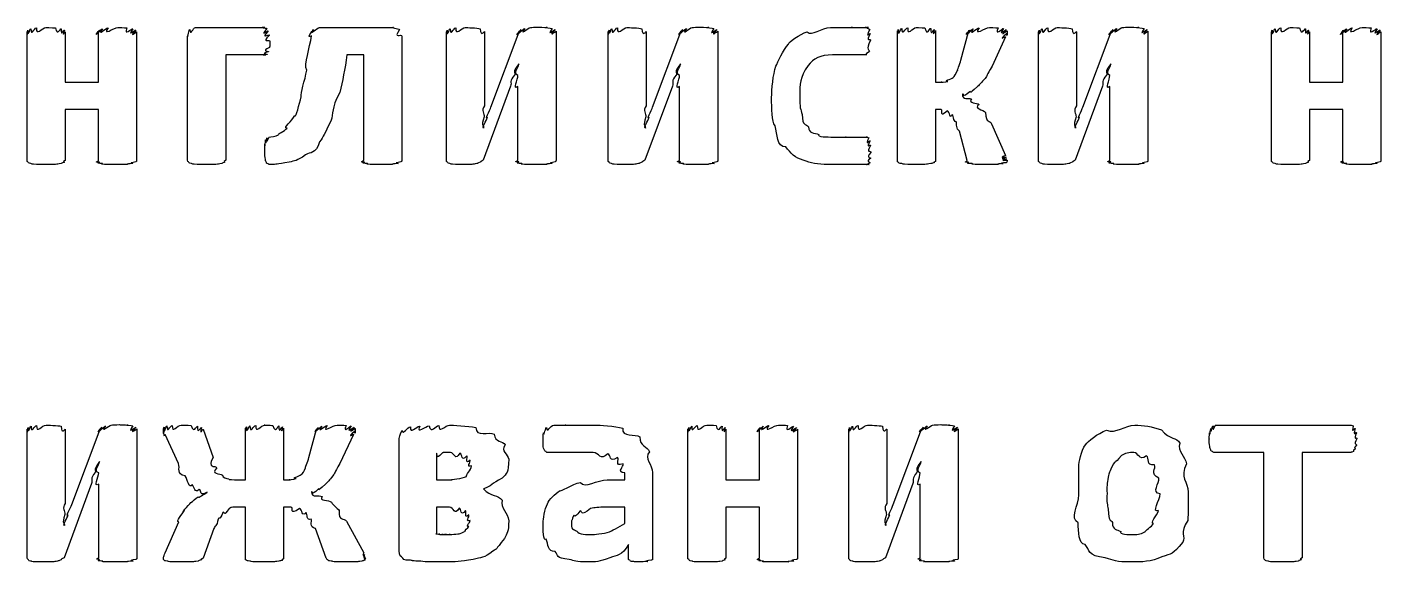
# Model space of a CAD drawing. Header units: millimetres. Extents: x 25 to 190, y 204 to 253.
# Drawn here: x 160.42 to 177.86, y 224.74 to 231.63 of the extents above; entities that cross this region are included whole.
import ezdxf

# ---------------------------------------------------------------- set-up
doc = ezdxf.new("R2010")
doc.units = ezdxf.units.MM
doc.layers.get('0').update_dxf_attribs({"linetype": 'CONTINUOUS'})

msp = doc.modelspace()

# ---------------------------------------------------------------- linework, layer by layer
at = {"color": 0}
for p, q in [((160.424, 229.917), (160.424, 231.571)), ((160.915, 231.571), (160.915, 230.921)), ((161.345, 230.921), (161.345, 231.571)), ((161.835, 231.571), (161.835, 229.917)), ((162.491, 229.917), (162.491, 231.516)), ((162.591, 231.626), (163.484, 231.626)), ((164.191, 231.626), (165.144, 231.626)), ((165.249, 231.516), (165.249, 229.917)), ((165.824, 229.917), (165.824, 231.571)), ((166.314, 231.571), (166.314, 230.618)), ((166.397, 230.601), (166.761, 231.571)), ((167.235, 231.577), (167.235, 229.917)), ((167.906, 229.917), (167.906, 231.571)), ((168.396, 231.571), (168.396, 230.618)), ((168.479, 230.601), (168.843, 231.571)), ((169.317, 231.577), (169.317, 229.917)), ((171.631, 229.906), (171.631, 231.582)), ((172.121, 231.588), (172.121, 230.921)), ((172.446, 231.207), (172.545, 231.571)), ((173.02, 231.505), (172.849, 231.13)), ((173.445, 229.917), (173.445, 231.571)), ((173.936, 231.571), (173.936, 230.618)), ((174.019, 230.601), (174.383, 231.571)), ((174.856, 231.577), (174.856, 229.917)), ((176.445, 229.917), (176.445, 231.571)), ((176.936, 231.571), (176.936, 230.921)), ((177.366, 230.921), (177.366, 231.571)), ((177.856, 231.571), (177.856, 229.917)), ((163.55, 231.45), (163.55, 231.45)), ((163.5, 231.273), (162.982, 231.273)), ((162.982, 231.273), (162.982, 229.917)), ((164.758, 231.273), (164.543, 231.273)), ((164.758, 229.917), (164.758, 231.273)), ((160.915, 230.921), (161.345, 230.921)), ((166.65, 230.871), (166.298, 229.917)), ((166.744, 229.917), (166.744, 230.866)), ((168.733, 230.871), (168.38, 229.917)), ((168.826, 229.917), (168.826, 230.866)), ((172.121, 230.921), (172.204, 230.921)), ((174.272, 230.871), (173.919, 229.917)), ((174.366, 229.917), (174.366, 230.866)), ((176.936, 230.921), (177.366, 230.921)), ((161.345, 230.568), (160.915, 230.568)), ((160.915, 230.568), (160.915, 229.912)), ((161.345, 229.912), (161.345, 230.568)), ((172.193, 230.568), (172.121, 230.568)), ((172.121, 230.568), (172.121, 229.901)), ((177.366, 230.568), (176.936, 230.568)), ((176.936, 230.568), (176.936, 229.912)), ((177.366, 229.912), (177.366, 230.568)), ((172.529, 229.912), (172.43, 230.292)), ((172.843, 230.386), (173.02, 229.978)), ((171.29, 230.017), (171.29, 230.017)), ((173.042, 229.906), (173.042, 229.906)), ((160.426, 224.795), (160.426, 226.449)), ((160.916, 226.449), (160.916, 225.495)), ((160.999, 225.479), (161.363, 226.449)), ((161.837, 226.454), (161.837, 224.795)), ((162.691, 226.449), (162.818, 226.085)), ((163.237, 225.799), (163.237, 226.465)), ((163.727, 226.465), (163.727, 225.799)), ((164.053, 226.085), (164.152, 226.449)), ((168.932, 224.795), (168.932, 226.449)), ((169.423, 226.449), (169.423, 225.799)), ((169.853, 225.799), (169.853, 226.449)), ((170.343, 226.449), (170.343, 224.795)), ((171.003, 224.795), (171.003, 226.449)), ((171.494, 226.449), (171.494, 225.495)), ((171.577, 225.479), (171.941, 226.449)), ((172.414, 226.454), (172.414, 224.795)), ((175.727, 226.504), (177.464, 226.504)), ((162.372, 226.008), (162.201, 226.383)), ((164.626, 226.383), (164.449, 226.008)), ((165.214, 224.922), (165.214, 226.322)), ((177.546, 226.328), (177.546, 226.328)), ((165.694, 226.14), (165.694, 225.799)), ((176.35, 226.151), (175.722, 226.151)), ((176.35, 224.795), (176.35, 226.151)), ((177.469, 226.151), (176.841, 226.151)), ((176.841, 226.151), (176.841, 224.795)), ((166.146, 225.98), (166.146, 225.98)), ((161.253, 225.749), (160.9, 224.795)), ((163.132, 225.799), (163.237, 225.799)), ((163.727, 225.799), (163.81, 225.799)), ((165.694, 225.799), (165.892, 225.799)), ((167.895, 225.799), (168.121, 225.799)), ((168.121, 225.799), (168.121, 225.887)), ((168.479, 225.892), (168.479, 224.795)), ((169.423, 225.799), (169.853, 225.799)), ((171.83, 225.749), (171.478, 224.795)), ((161.346, 224.795), (161.346, 225.743)), ((162.741, 225.633), (162.741, 225.638)), ((171.924, 224.795), (171.924, 225.743)), ((175.012, 225.617), (175.012, 225.617)), ((175.376, 225.638), (175.376, 225.638)), ((163.237, 225.446), (163.143, 225.446)), ((163.237, 224.779), (163.237, 225.446)), ((163.821, 225.446), (163.727, 225.446)), ((163.727, 225.446), (163.727, 224.779)), ((165.865, 225.446), (165.694, 225.446)), ((165.694, 225.446), (165.694, 225.104)), ((168.121, 225.446), (167.884, 225.446)), ((168.121, 225.236), (168.121, 225.446)), ((169.853, 225.446), (169.423, 225.446)), ((169.423, 225.446), (169.423, 224.79)), ((169.853, 224.79), (169.853, 225.446)), ((162.201, 224.856), (162.377, 225.258)), ((164.538, 225.264), (164.758, 224.856)), ((166.129, 225.275), (166.129, 225.275)), ((166.625, 225.269), (166.625, 225.269)), ((162.829, 225.17), (162.691, 224.79)), ((164.273, 224.79), (164.136, 225.17)), ((168.17, 224.795), (168.17, 224.966)), ((164.786, 224.784), (164.786, 224.784))]:
    msp.add_line(p, q, dxfattribs=at)
for points in [[(160.424, 231.571), (160.424, 231.479), (160.427, 231.585), (160.435, 231.593)], [(160.435, 231.593), (160.438, 231.494), (160.455, 231.606), (160.474, 231.61)], [(160.474, 231.61), (160.475, 231.505), (160.515, 231.621), (160.546, 231.621)], [(160.546, 231.621), (160.537, 231.508), (160.619, 231.626), (160.667, 231.626)], [(160.667, 231.626), (160.637, 231.626), (160.758, 231.623), (160.788, 231.621)], [(160.788, 231.621), (160.817, 231.505), (160.846, 231.617), (160.865, 231.61)], [(160.865, 231.61), (160.854, 231.494), (160.896, 231.6), (160.904, 231.593)], [(160.904, 231.593), (160.868, 231.483), (160.915, 231.582), (160.915, 231.571)], [(161.345, 231.571), (161.273, 231.483), (161.348, 231.589), (161.356, 231.593)], [(161.356, 231.593), (161.287, 231.494), (161.375, 231.606), (161.394, 231.61)], [(161.394, 231.61), (161.324, 231.505), (161.436, 231.621), (161.466, 231.621)], [(161.466, 231.621), (161.386, 231.508), (161.54, 231.626), (161.593, 231.626)], [(161.593, 231.626), (161.604, 231.626), (161.678, 231.623), (161.709, 231.621)], [(161.709, 231.621), (161.666, 231.505), (161.767, 231.617), (161.786, 231.61)], [(161.786, 231.61), (161.703, 231.494), (161.816, 231.6), (161.824, 231.593)], [(161.824, 231.593), (161.717, 231.479), (161.835, 231.578), (161.835, 231.571)], [(162.491, 231.516), (162.491, 231.472), (162.5, 231.579), (162.519, 231.599)], [(162.519, 231.599), (162.527, 231.508), (162.56, 231.626), (162.591, 231.626)], [(163.484, 231.626), (163.398, 231.626), (163.503, 231.622), (163.511, 231.615)], [(163.511, 231.615), (163.413, 231.494), (163.523, 231.596), (163.528, 231.582)], [(163.528, 231.582), (163.424, 231.463), (163.54, 231.549), (163.544, 231.527)], [(163.544, 231.527), (163.431, 231.419), (163.55, 231.479), (163.55, 231.45)], [(164.025, 231.075), (163.984, 231.155), (164.066, 231.356), (164.086, 231.521)], [(164.086, 231.521), (164.006, 231.474), (164.098, 231.583), (164.113, 231.599)], [(164.113, 231.599), (164.039, 231.508), (164.157, 231.626), (164.191, 231.626)], [(165.144, 231.626), (165.094, 231.626), (165.202, 231.617), (165.221, 231.599)], [(165.221, 231.599), (165.13, 231.472), (165.249, 231.552), (165.249, 231.516)], [(165.824, 231.571), (165.824, 231.479), (165.826, 231.585), (165.834, 231.593)], [(165.834, 231.593), (165.837, 231.494), (165.854, 231.606), (165.873, 231.61)], [(165.873, 231.61), (165.874, 231.505), (165.915, 231.621), (165.945, 231.621)], [(165.945, 231.621), (165.936, 231.508), (166.018, 231.626), (166.066, 231.626)], [(166.066, 231.626), (166.08, 231.626), (166.226, 231.621), (166.259, 231.61)], [(166.259, 231.61), (166.267, 231.49), (166.314, 231.589), (166.314, 231.571)], [(166.761, 231.571), (166.686, 231.483), (166.771, 231.59), (166.783, 231.599)], [(166.783, 231.599), (166.712, 231.497), (166.813, 231.611), (166.832, 231.615)], [(166.832, 231.615), (166.752, 231.508), (166.878, 231.626), (166.904, 231.626)], [(166.904, 231.626), (166.922, 231.629), (166.964, 231.632), (167.009, 231.632)], [(167.009, 231.632), (167.01, 231.629), (167.089, 231.629), (167.119, 231.626)], [(167.119, 231.626), (167.069, 231.626), (167.17, 231.622), (167.185, 231.615)], [(167.185, 231.615), (167.102, 231.497), (167.215, 231.606), (167.224, 231.599)], [(167.224, 231.599), (167.116, 231.483), (167.235, 231.583), (167.235, 231.577)], [(167.906, 231.571), (167.906, 231.479), (167.908, 231.585), (167.917, 231.593)], [(167.917, 231.593), (167.919, 231.494), (167.936, 231.606), (167.955, 231.61)], [(167.955, 231.61), (167.957, 231.505), (167.997, 231.621), (168.027, 231.621)], [(168.027, 231.621), (168.019, 231.508), (168.1, 231.626), (168.148, 231.626)], [(168.148, 231.626), (168.162, 231.626), (168.308, 231.621), (168.341, 231.61)], [(168.341, 231.61), (168.349, 231.49), (168.396, 231.589), (168.396, 231.571)], [(168.843, 231.571), (168.768, 231.483), (168.854, 231.59), (168.865, 231.599)], [(168.865, 231.599), (168.795, 231.497), (168.895, 231.611), (168.915, 231.615)], [(168.915, 231.615), (168.835, 231.508), (168.96, 231.626), (168.986, 231.626)], [(168.986, 231.626), (169.004, 231.629), (169.047, 231.632), (169.091, 231.632)], [(169.091, 231.632), (169.092, 231.629), (169.171, 231.629), (169.201, 231.626)], [(169.201, 231.626), (169.151, 231.626), (169.252, 231.622), (169.267, 231.615)], [(169.267, 231.615), (169.184, 231.497), (169.297, 231.606), (169.306, 231.599)], [(169.306, 231.599), (169.198, 231.483), (169.317, 231.583), (169.317, 231.577)], [(170.226, 231.411), (170.223, 231.439), (170.376, 231.538), (170.469, 231.571)], [(170.469, 231.571), (170.525, 231.508), (170.659, 231.626), (170.767, 231.626)], [(170.767, 231.626), (170.801, 231.626), (170.867, 231.626), (170.915, 231.626)], [(170.915, 231.626), (170.9, 231.626), (171.012, 231.626), (171.053, 231.626)], [(171.053, 231.626), (170.982, 231.626), (171.13, 231.626), (171.164, 231.626)], [(171.164, 231.626), (171.165, 231.626), (171.219, 231.626), (171.23, 231.626)], [(171.23, 231.626), (171.191, 231.626), (171.253, 231.626), (171.257, 231.626)], [(171.257, 231.626), (171.202, 231.626), (171.269, 231.617), (171.274, 231.599)], [(171.274, 231.599), (171.209, 231.474), (171.279, 231.565), (171.279, 231.544)], [(171.279, 231.544), (171.213, 231.43), (171.285, 231.494), (171.285, 231.461)], [(171.631, 231.582), (171.631, 231.486), (171.633, 231.594), (171.642, 231.599)], [(171.642, 231.599), (171.649, 231.497), (171.666, 231.611), (171.686, 231.615)], [(171.686, 231.615), (171.688, 231.505), (171.733, 231.621), (171.763, 231.621)], [(171.763, 231.621), (171.752, 231.508), (171.832, 231.626), (171.873, 231.626)], [(171.873, 231.626), (171.836, 231.626), (171.953, 231.623), (171.983, 231.621)], [(171.983, 231.621), (172.016, 231.505), (172.041, 231.618), (172.06, 231.615)], [(172.06, 231.615), (172.056, 231.497), (172.096, 231.606), (172.104, 231.599)], [(172.104, 231.599), (172.074, 231.486), (172.121, 231.59), (172.121, 231.588)], [(172.545, 231.571), (172.475, 231.483), (172.551, 231.589), (172.562, 231.593)], [(172.562, 231.593), (172.497, 231.494), (172.587, 231.606), (172.606, 231.61)], [(172.606, 231.61), (172.537, 231.505), (172.653, 231.621), (172.683, 231.621)], [(172.683, 231.621), (172.601, 231.508), (172.761, 231.626), (172.816, 231.626)], [(172.816, 231.626), (172.817, 231.626), (172.896, 231.623), (172.926, 231.621)], [(172.926, 231.621), (172.879, 231.505), (172.982, 231.618), (172.998, 231.615)], [(172.998, 231.615), (172.912, 231.497), (173.027, 231.606), (173.03, 231.599)], [(173.036, 231.544), (172.916, 231.442), (173.027, 231.519), (173.02, 231.505)], [(173.03, 231.599), (172.923, 231.486), (173.042, 231.589), (173.042, 231.582)], [(173.042, 231.582), (173.042, 231.468), (173.039, 231.557), (173.036, 231.544)], [(173.445, 231.571), (173.445, 231.479), (173.448, 231.585), (173.457, 231.593)], [(173.457, 231.593), (173.459, 231.494), (173.476, 231.606), (173.495, 231.61)], [(173.495, 231.61), (173.496, 231.505), (173.536, 231.621), (173.567, 231.621)], [(173.567, 231.621), (173.559, 231.508), (173.64, 231.626), (173.688, 231.626)], [(173.688, 231.626), (173.702, 231.626), (173.848, 231.621), (173.881, 231.61)], [(173.881, 231.61), (173.889, 231.49), (173.936, 231.589), (173.936, 231.571)], [(174.383, 231.571), (174.308, 231.483), (174.394, 231.59), (174.405, 231.599)], [(174.405, 231.599), (174.334, 231.497), (174.435, 231.611), (174.454, 231.615)], [(174.454, 231.615), (174.374, 231.508), (174.5, 231.626), (174.526, 231.626)], [(174.526, 231.626), (174.544, 231.629), (174.587, 231.632), (174.631, 231.632)], [(174.631, 231.632), (174.632, 231.629), (174.71, 231.629), (174.741, 231.626)], [(174.741, 231.626), (174.691, 231.626), (174.792, 231.622), (174.807, 231.615)], [(174.807, 231.615), (174.724, 231.497), (174.837, 231.606), (174.845, 231.599)], [(174.845, 231.599), (174.738, 231.483), (174.856, 231.583), (174.856, 231.577)], [(176.445, 231.571), (176.445, 231.479), (176.448, 231.585), (176.456, 231.593)], [(176.456, 231.593), (176.459, 231.494), (176.476, 231.606), (176.495, 231.61)], [(176.495, 231.61), (176.496, 231.505), (176.536, 231.621), (176.567, 231.621)], [(176.567, 231.621), (176.558, 231.508), (176.64, 231.626), (176.688, 231.626)], [(176.688, 231.626), (176.658, 231.626), (176.779, 231.623), (176.809, 231.621)], [(176.809, 231.621), (176.838, 231.505), (176.867, 231.617), (176.886, 231.61)], [(176.886, 231.61), (176.875, 231.494), (176.917, 231.6), (176.925, 231.593)], [(176.925, 231.593), (176.889, 231.483), (176.936, 231.582), (176.936, 231.571)], [(177.366, 231.571), (177.294, 231.483), (177.369, 231.589), (177.377, 231.593)], [(177.377, 231.593), (177.308, 231.494), (177.396, 231.606), (177.415, 231.61)], [(177.415, 231.61), (177.345, 231.505), (177.457, 231.621), (177.487, 231.621)], [(177.487, 231.621), (177.407, 231.508), (177.562, 231.626), (177.614, 231.626)], [(177.614, 231.626), (177.625, 231.626), (177.699, 231.623), (177.73, 231.621)], [(177.73, 231.621), (177.687, 231.505), (177.788, 231.617), (177.807, 231.61)], [(177.807, 231.61), (177.724, 231.494), (177.837, 231.6), (177.846, 231.593)], [(177.846, 231.593), (177.738, 231.479), (177.856, 231.578), (177.856, 231.571)], [(163.544, 231.367), (163.429, 231.313), (163.54, 231.326), (163.533, 231.312)], [(163.55, 231.45), (163.55, 231.357), (163.547, 231.389), (163.544, 231.367)], [(170.066, 231.13), (170.089, 231.174), (170.16, 231.337), (170.226, 231.411)], [(171.285, 231.461), (171.213, 231.328), (171.279, 231.341), (171.268, 231.312)], [(163.517, 231.279), (163.406, 231.273), (163.507, 231.273), (163.5, 231.273)], [(163.533, 231.312), (163.417, 231.284), (163.523, 231.286), (163.517, 231.279)], [(164.543, 231.273), (164.517, 231.093), (164.485, 230.932), (164.449, 230.788)], [(166.755, 231.158), (166.661, 231.031), (166.718, 231.061), (166.7, 231.014)], [(166.744, 231.009), (166.675, 231.031), (166.751, 231.109), (166.755, 231.158)], [(168.837, 231.158), (168.743, 231.031), (168.8, 231.061), (168.782, 231.014)], [(168.826, 231.009), (168.757, 231.031), (168.833, 231.109), (168.837, 231.158)], [(170.794, 231.273), (170.632, 231.273), (170.553, 231.226), (170.48, 231.136)], [(170.965, 231.273), (170.834, 231.273), (170.86, 231.273), (170.794, 231.273)], [(171.086, 231.273), (171.047, 231.273), (171.012, 231.273), (170.965, 231.273)], [(171.174, 231.273), (171.117, 231.273), (171.122, 231.273), (171.086, 231.273)], [(171.23, 231.273), (171.161, 231.273), (171.196, 231.273), (171.174, 231.273)], [(171.268, 231.312), (171.191, 231.273), (171.243, 231.273), (171.23, 231.273)], [(172.402, 231.075), (172.398, 231.06), (172.435, 231.155), (172.446, 231.207)], [(174.377, 231.158), (174.283, 231.031), (174.34, 231.061), (174.322, 231.014)], [(174.366, 231.009), (174.297, 231.031), (174.373, 231.109), (174.377, 231.158)], [(163.953, 230.733), (163.94, 230.777), (164.003, 230.945), (164.025, 231.075)], [(166.7, 231.014), (166.628, 230.934), (166.668, 230.918), (166.65, 230.871)], [(166.744, 230.866), (166.672, 230.813), (166.744, 230.96), (166.744, 231.009)], [(168.782, 231.014), (168.71, 230.934), (168.751, 230.918), (168.733, 230.871)], [(168.826, 230.866), (168.754, 230.813), (168.826, 230.96), (168.826, 231.009)], [(170.011, 230.722), (170.011, 230.832), (170.029, 231.02), (170.066, 231.13)], [(170.48, 231.136), (170.371, 230.972), (170.375, 230.911), (170.375, 230.739)], [(172.281, 230.932), (172.207, 230.939), (172.328, 230.959), (172.347, 230.981)], [(172.347, 230.981), (172.365, 230.987), (172.387, 231.038), (172.402, 231.075)], [(172.849, 231.13), (172.769, 230.998), (172.794, 231.014), (172.761, 230.97)], [(174.322, 231.014), (174.25, 230.934), (174.29, 230.918), (174.272, 230.871)], [(174.366, 230.866), (174.294, 230.813), (174.366, 230.96), (174.366, 231.009)], [(172.204, 230.921), (172.16, 230.921), (172.259, 230.923), (172.281, 230.932)], [(172.661, 230.866), (172.524, 230.74), (172.598, 230.817), (172.562, 230.799)], [(172.761, 230.97), (172.703, 230.912), (172.694, 230.894), (172.661, 230.866)], [(163.871, 230.491), (163.889, 230.464), (163.927, 230.637), (163.953, 230.733)], [(164.449, 230.788), (164.33, 230.575), (164.378, 230.525), (164.334, 230.419)], [(170.055, 230.358), (170.011, 230.416), (170.011, 230.586), (170.011, 230.722)], [(170.375, 230.739), (170.371, 230.592), (170.384, 230.573), (170.403, 230.507)], [(172.562, 230.799), (172.453, 230.707), (172.497, 230.773), (172.468, 230.766)], [(172.468, 230.766), (172.464, 230.681), (172.547, 230.728), (172.584, 230.706)], [(172.584, 230.706), (172.537, 230.641), (172.653, 230.663), (172.683, 230.634)], [(172.683, 230.634), (172.597, 230.582), (172.74, 230.569), (172.766, 230.529)], [(163.771, 230.331), (163.712, 230.332), (163.841, 230.425), (163.871, 230.491)], [(166.309, 230.474), (166.265, 230.339), (166.306, 230.378), (166.303, 230.331)], [(166.314, 230.618), (166.267, 230.553), (166.311, 230.521), (166.309, 230.474)], [(166.303, 230.331), (166.278, 230.339), (166.338, 230.425), (166.353, 230.469)], [(166.353, 230.469), (166.309, 230.427), (166.382, 230.557), (166.397, 230.601)], [(168.391, 230.474), (168.347, 230.339), (168.388, 230.378), (168.385, 230.331)], [(168.396, 230.618), (168.349, 230.553), (168.394, 230.521), (168.391, 230.474)], [(168.385, 230.331), (168.36, 230.339), (168.42, 230.425), (168.435, 230.469)], [(168.435, 230.469), (168.391, 230.427), (168.464, 230.557), (168.479, 230.601)], [(170.403, 230.507), (170.408, 230.347), (170.448, 230.391), (170.486, 230.347)], [(172.275, 230.551), (172.156, 230.449), (172.226, 230.568), (172.193, 230.568)], [(172.336, 230.507), (172.317, 230.431), (172.297, 230.543), (172.275, 230.551)], [(172.386, 230.419), (172.358, 230.387), (172.358, 230.485), (172.336, 230.507)], [(172.766, 230.529), (172.769, 230.383), (172.821, 230.441), (172.843, 230.386)], [(173.93, 230.474), (173.886, 230.339), (173.928, 230.378), (173.925, 230.331)], [(173.936, 230.618), (173.889, 230.553), (173.933, 230.521), (173.93, 230.474)], [(173.925, 230.331), (173.9, 230.339), (173.959, 230.425), (173.974, 230.469)], [(173.974, 230.469), (173.93, 230.427), (174.003, 230.557), (174.019, 230.601)], [(163.661, 230.243), (163.642, 230.251), (163.739, 230.289), (163.771, 230.331)], [(164.334, 230.419), (164.246, 230.248), (164.246, 230.227), (164.191, 230.154)], [(170.193, 230.088), (170.073, 230.086), (170.089, 230.251), (170.055, 230.358)], [(170.486, 230.347), (170.481, 230.259), (170.565, 230.27), (170.618, 230.248)], [(172.43, 230.292), (172.383, 230.314), (172.399, 230.382), (172.386, 230.419)], [(163.485, 230.122), (163.488, 230.061), (163.492, 230.166), (163.496, 230.177)], [(163.485, 230.033), (163.485, 230.013), (163.485, 230.099), (163.485, 230.122)], [(163.496, 230.177), (163.499, 230.086), (163.508, 230.2), (163.513, 230.204)], [(163.513, 230.204), (163.51, 230.096), (163.529, 230.215), (163.54, 230.215)], [(163.54, 230.215), (163.565, 230.215), (163.624, 230.223), (163.661, 230.243)], [(164.191, 230.154), (164.136, 229.986), (164.075, 230.028), (164.009, 229.984)], [(170.618, 230.248), (170.587, 230.215), (170.734, 230.215), (170.799, 230.215)], [(170.799, 230.215), (170.838, 230.215), (170.922, 230.215), (170.971, 230.215)], [(170.971, 230.215), (170.933, 230.215), (171.06, 230.215), (171.097, 230.215)], [(171.097, 230.215), (171.125, 230.215), (171.164, 230.215), (171.185, 230.215)], [(171.185, 230.215), (171.172, 230.215), (171.231, 230.215), (171.246, 230.215)], [(171.246, 230.215), (171.194, 230.215), (171.258, 230.211), (171.263, 230.204)], [(171.263, 230.204), (171.205, 230.083), (171.275, 230.183), (171.279, 230.166)], [(171.279, 230.166), (171.213, 230.05), (171.285, 230.13), (171.285, 230.105)], [(171.285, 230.105), (171.216, 229.997), (171.29, 230.05), (171.29, 230.017)], [(163.491, 229.945), (163.485, 229.939), (163.485, 229.996), (163.485, 230.033)], [(163.502, 229.895), (163.492, 229.895), (163.493, 229.923), (163.491, 229.945)], [(164.009, 229.984), (163.889, 229.902), (163.876, 229.912), (163.799, 229.89)], [(170.419, 229.917), (170.312, 229.939), (170.255, 230.014), (170.193, 230.088)], [(171.285, 229.939), (171.213, 229.891), (171.282, 229.898), (171.279, 229.884)], [(171.29, 230.017), (171.216, 229.935), (171.287, 229.961), (171.285, 229.939)], [(173.02, 229.978), (172.916, 229.931), (173.03, 229.963), (173.03, 229.956)], [(173.03, 229.956), (172.92, 229.917), (173.036, 229.941), (173.036, 229.934)], [(173.036, 229.934), (172.923, 229.902), (173.042, 229.92), (173.042, 229.917)], [(160.435, 229.895), (160.424, 229.891), (160.424, 229.909), (160.424, 229.917)], [(160.474, 229.873), (160.438, 229.876), (160.442, 229.887), (160.435, 229.895)], [(160.546, 229.862), (160.475, 229.865), (160.492, 229.869), (160.474, 229.873)], [(160.667, 229.862), (160.537, 229.862), (160.579, 229.862), (160.546, 229.862)], [(160.788, 229.862), (160.755, 229.862), (160.718, 229.862), (160.667, 229.862)], [(160.865, 229.873), (160.817, 229.865), (160.821, 229.865), (160.788, 229.862)], [(160.904, 229.89), (160.854, 229.876), (160.883, 229.88), (160.865, 229.873)], [(160.915, 229.912), (160.868, 229.887), (160.911, 229.897), (160.904, 229.89)], [(161.356, 229.89), (161.273, 229.887), (161.345, 229.904), (161.345, 229.912)], [(161.394, 229.873), (161.287, 229.876), (161.363, 229.886), (161.356, 229.89)], [(161.466, 229.862), (161.324, 229.865), (161.412, 229.869), (161.394, 229.873)], [(161.593, 229.862), (161.505, 229.862), (161.499, 229.862), (161.466, 229.862)], [(161.709, 229.862), (161.604, 229.862), (161.64, 229.862), (161.593, 229.862)], [(161.786, 229.873), (161.666, 229.865), (161.742, 229.865), (161.709, 229.862)], [(161.824, 229.895), (161.703, 229.876), (161.804, 229.88), (161.786, 229.873)], [(161.835, 229.917), (161.835, 229.891), (161.831, 229.902), (161.824, 229.895)], [(162.502, 229.895), (162.491, 229.891), (162.491, 229.909), (162.491, 229.917)], [(162.541, 229.873), (162.505, 229.876), (162.509, 229.887), (162.502, 229.895)], [(162.613, 229.862), (162.542, 229.865), (162.559, 229.869), (162.541, 229.873)], [(162.734, 229.862), (162.604, 229.862), (162.646, 229.862), (162.613, 229.862)], [(162.855, 229.862), (162.822, 229.862), (162.785, 229.862), (162.734, 229.862)], [(162.932, 229.873), (162.884, 229.865), (162.888, 229.865), (162.855, 229.862)], [(162.971, 229.89), (162.921, 229.876), (162.95, 229.88), (162.932, 229.873)], [(162.982, 229.917), (162.935, 229.887), (162.978, 229.897), (162.971, 229.89)], [(163.529, 229.868), (163.503, 229.873), (163.508, 229.884), (163.502, 229.895)], [(163.562, 229.862), (163.525, 229.862), (163.54, 229.864), (163.529, 229.868)], [(163.799, 229.89), (163.62, 229.862), (163.646, 229.862), (163.562, 229.862)], [(164.769, 229.89), (164.687, 229.887), (164.758, 229.906), (164.758, 229.917)], [(164.808, 229.873), (164.7, 229.876), (164.776, 229.886), (164.769, 229.89)], [(164.885, 229.862), (164.738, 229.865), (164.826, 229.869), (164.808, 229.873)], [(165.006, 229.862), (164.921, 229.862), (164.918, 229.862), (164.885, 229.862)], [(165.122, 229.862), (165.017, 229.862), (165.053, 229.862), (165.006, 229.862)], [(165.199, 229.873), (165.079, 229.865), (165.155, 229.865), (165.122, 229.862)], [(165.238, 229.895), (165.117, 229.876), (165.217, 229.88), (165.199, 229.873)], [(165.249, 229.917), (165.249, 229.891), (165.245, 229.902), (165.238, 229.895)], [(165.834, 229.895), (165.824, 229.891), (165.824, 229.909), (165.824, 229.917)], [(165.868, 229.873), (165.837, 229.876), (165.842, 229.887), (165.834, 229.895)], [(165.939, 229.862), (165.87, 229.865), (165.886, 229.869), (165.868, 229.873)], [(166.049, 229.862), (165.93, 229.862), (165.968, 229.862), (165.939, 229.862)], [(166.149, 229.862), (166.014, 229.862), (166.09, 229.862), (166.049, 229.862)], [(166.215, 229.873), (166.183, 229.865), (166.174, 229.865), (166.149, 229.862)], [(166.259, 229.89), (166.22, 229.873), (166.233, 229.876), (166.215, 229.873)], [(166.298, 229.917), (166.242, 229.887), (166.27, 229.897), (166.259, 229.89)], [(166.755, 229.895), (166.672, 229.891), (166.744, 229.909), (166.744, 229.917)], [(166.794, 229.873), (166.686, 229.876), (166.762, 229.887), (166.755, 229.895)], [(166.871, 229.862), (166.727, 229.865), (166.816, 229.869), (166.794, 229.873)], [(166.992, 229.862), (166.907, 229.862), (166.904, 229.862), (166.871, 229.862)], [(167.108, 229.862), (167.003, 229.862), (167.039, 229.862), (166.992, 229.862)], [(167.185, 229.873), (167.065, 229.865), (167.141, 229.865), (167.108, 229.862)], [(167.224, 229.895), (167.102, 229.876), (167.203, 229.88), (167.185, 229.873)], [(167.235, 229.917), (167.235, 229.891), (167.23, 229.902), (167.224, 229.895)], [(167.917, 229.895), (167.906, 229.891), (167.906, 229.909), (167.906, 229.917)], [(167.95, 229.873), (167.919, 229.876), (167.924, 229.887), (167.917, 229.895)], [(168.021, 229.862), (167.953, 229.865), (167.968, 229.869), (167.95, 229.873)], [(168.132, 229.862), (168.012, 229.862), (168.05, 229.862), (168.021, 229.862)], [(168.231, 229.862), (168.096, 229.862), (168.172, 229.862), (168.132, 229.862)], [(168.297, 229.873), (168.265, 229.865), (168.256, 229.865), (168.231, 229.862)], [(168.341, 229.89), (168.303, 229.873), (168.315, 229.876), (168.297, 229.873)], [(168.38, 229.917), (168.325, 229.887), (168.352, 229.897), (168.341, 229.89)], [(168.837, 229.895), (168.754, 229.891), (168.826, 229.909), (168.826, 229.917)], [(168.876, 229.873), (168.768, 229.876), (168.844, 229.887), (168.837, 229.895)], [(168.953, 229.862), (168.81, 229.865), (168.898, 229.869), (168.876, 229.873)], [(169.074, 229.862), (168.989, 229.862), (168.986, 229.862), (168.953, 229.862)], [(169.19, 229.862), (169.085, 229.862), (169.121, 229.862), (169.074, 229.862)], [(169.267, 229.873), (169.147, 229.865), (169.223, 229.865), (169.19, 229.862)], [(169.306, 229.895), (169.184, 229.876), (169.285, 229.88), (169.267, 229.873)], [(169.317, 229.917), (169.317, 229.891), (169.313, 229.902), (169.306, 229.895)], [(170.734, 229.862), (170.609, 229.862), (170.51, 229.88), (170.419, 229.917)], [(170.893, 229.862), (170.783, 229.862), (170.789, 229.862), (170.734, 229.862)], [(171.042, 229.862), (170.889, 229.862), (170.948, 229.862), (170.893, 229.862)], [(171.164, 229.862), (171.099, 229.862), (171.089, 229.862), (171.042, 229.862)], [(171.24, 229.862), (171.169, 229.862), (171.199, 229.862), (171.164, 229.862)], [(171.268, 229.862), (171.198, 229.862), (171.254, 229.862), (171.24, 229.862)], [(171.279, 229.884), (171.209, 229.862), (171.275, 229.862), (171.268, 229.862)], [(171.642, 229.89), (171.631, 229.887), (171.631, 229.902), (171.631, 229.906)], [(171.686, 229.873), (171.649, 229.873), (171.652, 229.882), (171.642, 229.89)], [(171.763, 229.862), (171.688, 229.865), (171.708, 229.869), (171.686, 229.873)], [(171.873, 229.862), (171.752, 229.862), (171.796, 229.862), (171.763, 229.862)], [(171.983, 229.862), (171.953, 229.862), (171.917, 229.862), (171.873, 229.862)], [(172.06, 229.873), (172.016, 229.865), (172.016, 229.865), (171.983, 229.862)], [(172.104, 229.884), (172.056, 229.873), (172.083, 229.876), (172.06, 229.873)], [(172.121, 229.901), (172.074, 229.884), (172.116, 229.891), (172.104, 229.884)], [(172.545, 229.89), (172.464, 229.887), (172.529, 229.904), (172.529, 229.912)], [(172.595, 229.873), (172.486, 229.873), (172.557, 229.882), (172.545, 229.89)], [(172.678, 229.862), (172.531, 229.865), (172.617, 229.869), (172.595, 229.873)], [(172.81, 229.862), (172.714, 229.862), (172.711, 229.862), (172.678, 229.862)], [(172.92, 229.862), (172.813, 229.862), (172.854, 229.862), (172.81, 229.862)], [(172.992, 229.873), (172.872, 229.865), (172.949, 229.865), (172.92, 229.862)], [(173.03, 229.884), (172.909, 229.873), (173.01, 229.876), (172.992, 229.873)], [(173.042, 229.906), (173.042, 229.884), (173.038, 229.891), (173.03, 229.884)], [(173.042, 229.917), (173.042, 229.895), (173.042, 229.909), (173.042, 229.906)], [(173.457, 229.895), (173.445, 229.891), (173.445, 229.909), (173.445, 229.917)], [(173.489, 229.873), (173.459, 229.876), (173.463, 229.887), (173.457, 229.895)], [(173.561, 229.862), (173.492, 229.865), (173.507, 229.869), (173.489, 229.873)], [(173.671, 229.862), (173.551, 229.862), (173.59, 229.862), (173.561, 229.862)], [(173.771, 229.862), (173.635, 229.862), (173.711, 229.862), (173.671, 229.862)], [(173.837, 229.873), (173.805, 229.865), (173.795, 229.865), (173.771, 229.862)], [(173.881, 229.89), (173.842, 229.873), (173.855, 229.876), (173.837, 229.873)], [(173.919, 229.917), (173.864, 229.887), (173.892, 229.897), (173.881, 229.89)], [(174.377, 229.895), (174.294, 229.891), (174.366, 229.909), (174.366, 229.917)], [(174.415, 229.873), (174.308, 229.876), (174.384, 229.887), (174.377, 229.895)], [(174.493, 229.862), (174.349, 229.865), (174.438, 229.869), (174.415, 229.873)], [(174.614, 229.862), (174.529, 229.862), (174.526, 229.862), (174.493, 229.862)], [(174.73, 229.862), (174.625, 229.862), (174.661, 229.862), (174.614, 229.862)], [(174.807, 229.873), (174.687, 229.865), (174.763, 229.865), (174.73, 229.862)], [(174.845, 229.895), (174.724, 229.876), (174.825, 229.88), (174.807, 229.873)], [(174.856, 229.917), (174.856, 229.891), (174.853, 229.902), (174.845, 229.895)], [(176.456, 229.895), (176.445, 229.891), (176.445, 229.909), (176.445, 229.917)], [(176.495, 229.873), (176.459, 229.876), (176.463, 229.887), (176.456, 229.895)], [(176.567, 229.862), (176.496, 229.865), (176.513, 229.869), (176.495, 229.873)], [(176.688, 229.862), (176.558, 229.862), (176.6, 229.862), (176.567, 229.862)], [(176.809, 229.862), (176.776, 229.862), (176.739, 229.862), (176.688, 229.862)], [(176.886, 229.873), (176.838, 229.865), (176.842, 229.865), (176.809, 229.862)], [(176.925, 229.89), (176.875, 229.876), (176.904, 229.88), (176.886, 229.873)], [(176.936, 229.912), (176.889, 229.887), (176.932, 229.897), (176.925, 229.89)], [(177.377, 229.89), (177.294, 229.887), (177.366, 229.904), (177.366, 229.912)], [(177.415, 229.873), (177.308, 229.876), (177.384, 229.886), (177.377, 229.89)], [(177.487, 229.862), (177.345, 229.865), (177.433, 229.869), (177.415, 229.873)], [(177.614, 229.862), (177.526, 229.862), (177.52, 229.862), (177.487, 229.862)], [(177.73, 229.862), (177.625, 229.862), (177.661, 229.862), (177.614, 229.862)], [(177.807, 229.873), (177.687, 229.865), (177.763, 229.865), (177.73, 229.862)], [(177.846, 229.895), (177.724, 229.876), (177.825, 229.88), (177.807, 229.873)], [(177.856, 229.917), (177.856, 229.891), (177.852, 229.902), (177.846, 229.895)], [(160.426, 226.449), (160.426, 226.357), (160.429, 226.463), (160.437, 226.471)], [(160.437, 226.471), (160.439, 226.372), (160.456, 226.483), (160.475, 226.488)], [(160.475, 226.488), (160.477, 226.383), (160.517, 226.499), (160.547, 226.499)], [(160.547, 226.499), (160.539, 226.386), (160.62, 226.504), (160.668, 226.504)], [(160.668, 226.504), (160.682, 226.504), (160.828, 226.499), (160.861, 226.488)], [(160.861, 226.488), (160.869, 226.368), (160.916, 226.467), (160.916, 226.449)], [(161.363, 226.449), (161.288, 226.361), (161.374, 226.468), (161.385, 226.476)], [(161.385, 226.476), (161.315, 226.374), (161.415, 226.489), (161.434, 226.493)], [(161.434, 226.493), (161.355, 226.386), (161.48, 226.504), (161.506, 226.504)], [(161.506, 226.504), (161.524, 226.507), (161.567, 226.509), (161.611, 226.509)], [(161.611, 226.509), (161.612, 226.507), (161.691, 226.507), (161.721, 226.504)], [(161.721, 226.504), (161.671, 226.504), (161.772, 226.5), (161.787, 226.493)], [(161.787, 226.493), (161.705, 226.374), (161.817, 226.483), (161.826, 226.476)], [(161.826, 226.476), (161.718, 226.361), (161.837, 226.461), (161.837, 226.454)], [(162.179, 226.46), (162.179, 226.363), (162.181, 226.472), (162.19, 226.476)], [(162.184, 226.421), (162.179, 226.345), (162.179, 226.449), (162.179, 226.46)], [(162.19, 226.476), (162.192, 226.374), (162.208, 226.489), (162.223, 226.493)], [(162.223, 226.493), (162.226, 226.383), (162.264, 226.499), (162.294, 226.499)], [(162.294, 226.499), (162.285, 226.386), (162.362, 226.504), (162.41, 226.504)], [(162.41, 226.504), (162.384, 226.504), (162.504, 226.501), (162.537, 226.499)], [(162.537, 226.499), (162.571, 226.383), (162.6, 226.494), (162.62, 226.488)], [(162.62, 226.488), (162.611, 226.372), (162.658, 226.478), (162.669, 226.471)], [(162.669, 226.471), (162.638, 226.361), (162.691, 226.46), (162.691, 226.449)], [(163.237, 226.465), (163.237, 226.368), (163.24, 226.478), (163.248, 226.482)], [(163.248, 226.482), (163.255, 226.374), (163.273, 226.489), (163.292, 226.493)], [(163.292, 226.493), (163.295, 226.383), (163.339, 226.499), (163.369, 226.499)], [(163.369, 226.499), (163.358, 226.386), (163.441, 226.504), (163.485, 226.504)], [(163.485, 226.504), (163.442, 226.504), (163.559, 226.501), (163.59, 226.499)], [(163.59, 226.499), (163.623, 226.383), (163.648, 226.496), (163.667, 226.493)], [(163.667, 226.493), (163.663, 226.374), (163.703, 226.485), (163.711, 226.482)], [(163.711, 226.482), (163.681, 226.368), (163.727, 226.472), (163.727, 226.465)], [(164.152, 226.449), (164.089, 226.361), (164.166, 226.467), (164.174, 226.471)], [(164.174, 226.471), (164.108, 226.372), (164.199, 226.483), (164.218, 226.488)], [(164.218, 226.488), (164.144, 226.383), (164.259, 226.499), (164.29, 226.499)], [(164.29, 226.499), (164.207, 226.386), (164.364, 226.504), (164.417, 226.504)], [(164.417, 226.504), (164.423, 226.504), (164.502, 226.501), (164.532, 226.499)], [(164.532, 226.499), (164.483, 226.383), (164.583, 226.496), (164.598, 226.493)], [(164.598, 226.493), (164.516, 226.374), (164.629, 226.483), (164.637, 226.476)], [(164.637, 226.476), (164.53, 226.363), (164.648, 226.467), (164.648, 226.46)], [(164.648, 226.46), (164.648, 226.345), (164.645, 226.435), (164.642, 226.421)], [(165.253, 226.432), (165.265, 226.368), (165.315, 226.478), (165.363, 226.482)], [(165.363, 226.482), (165.349, 226.374), (165.438, 226.488), (165.479, 226.488)], [(165.479, 226.488), (165.431, 226.379), (165.559, 226.493), (165.6, 226.493)], [(165.6, 226.493), (165.629, 226.383), (165.683, 226.499), (165.727, 226.499)], [(165.727, 226.499), (165.717, 226.386), (165.816, 226.504), (165.865, 226.504)], [(165.865, 226.504), (165.894, 226.504), (166.105, 226.493), (166.201, 226.471)], [(166.201, 226.471), (166.202, 226.345), (166.375, 226.424), (166.438, 226.388)], [(167.073, 226.405), (167.079, 226.342), (167.092, 226.449), (167.112, 226.471)], [(167.112, 226.471), (167.115, 226.386), (167.162, 226.504), (167.206, 226.504)], [(167.206, 226.504), (167.203, 226.504), (167.301, 226.504), (167.36, 226.504)], [(167.36, 226.504), (167.321, 226.504), (167.481, 226.504), (167.548, 226.504)], [(167.548, 226.504), (167.575, 226.504), (167.687, 226.504), (167.757, 226.504)], [(167.757, 226.504), (167.776, 226.504), (168.001, 226.49), (168.093, 226.465)], [(168.093, 226.465), (168.078, 226.334), (168.258, 226.401), (168.313, 226.35)], [(168.932, 226.449), (168.932, 226.357), (168.935, 226.463), (168.944, 226.471)], [(168.944, 226.471), (168.946, 226.372), (168.963, 226.483), (168.982, 226.488)], [(168.982, 226.488), (168.983, 226.383), (169.023, 226.499), (169.054, 226.499)], [(169.054, 226.499), (169.045, 226.386), (169.127, 226.504), (169.175, 226.504)], [(169.175, 226.504), (169.145, 226.504), (169.266, 226.501), (169.296, 226.499)], [(169.296, 226.499), (169.325, 226.383), (169.354, 226.494), (169.373, 226.488)], [(169.373, 226.488), (169.362, 226.372), (169.404, 226.478), (169.412, 226.471)], [(169.412, 226.471), (169.376, 226.361), (169.423, 226.46), (169.423, 226.449)], [(169.853, 226.449), (169.781, 226.361), (169.855, 226.467), (169.864, 226.471)], [(169.864, 226.471), (169.795, 226.372), (169.883, 226.483), (169.902, 226.488)], [(169.902, 226.488), (169.832, 226.383), (169.944, 226.499), (169.974, 226.499)], [(169.974, 226.499), (169.894, 226.386), (170.048, 226.504), (170.101, 226.504)], [(170.101, 226.504), (170.112, 226.504), (170.186, 226.501), (170.217, 226.499)], [(170.217, 226.499), (170.174, 226.383), (170.275, 226.494), (170.294, 226.488)], [(170.294, 226.488), (170.211, 226.372), (170.324, 226.478), (170.332, 226.471)], [(170.332, 226.471), (170.225, 226.357), (170.343, 226.456), (170.343, 226.449)], [(171.003, 226.449), (171.003, 226.357), (171.006, 226.463), (171.015, 226.471)], [(171.015, 226.471), (171.017, 226.372), (171.034, 226.483), (171.053, 226.488)], [(171.053, 226.488), (171.055, 226.383), (171.094, 226.499), (171.125, 226.499)], [(171.125, 226.499), (171.117, 226.386), (171.198, 226.504), (171.246, 226.504)], [(171.246, 226.504), (171.26, 226.504), (171.406, 226.499), (171.439, 226.488)], [(171.439, 226.488), (171.447, 226.368), (171.494, 226.467), (171.494, 226.449)], [(171.941, 226.449), (171.866, 226.361), (171.952, 226.468), (171.963, 226.476)], [(171.963, 226.476), (171.892, 226.374), (171.993, 226.489), (172.012, 226.493)], [(172.012, 226.493), (171.932, 226.386), (172.058, 226.504), (172.084, 226.504)], [(172.084, 226.504), (172.102, 226.507), (172.145, 226.509), (172.189, 226.509)], [(172.189, 226.509), (172.19, 226.507), (172.268, 226.507), (172.299, 226.504)], [(172.299, 226.504), (172.249, 226.504), (172.35, 226.5), (172.365, 226.493)], [(172.365, 226.493), (172.282, 226.374), (172.395, 226.483), (172.404, 226.476)], [(172.404, 226.476), (172.296, 226.361), (172.414, 226.461), (172.414, 226.454)], [(174.323, 226.438), (174.442, 226.386), (174.566, 226.504), (174.687, 226.504)], [(174.687, 226.504), (174.794, 226.504), (174.914, 226.483), (175.029, 226.443)], [(175.029, 226.443), (175.145, 226.308), (175.224, 226.35), (175.266, 226.272)], [(175.65, 226.405), (175.652, 226.342), (175.659, 226.445), (175.667, 226.46)], [(175.667, 226.46), (175.667, 226.372), (175.683, 226.485), (175.694, 226.493)], [(175.694, 226.493), (175.689, 226.386), (175.716, 226.504), (175.727, 226.504)], [(177.464, 226.504), (177.455, 226.504), (177.486, 226.5), (177.497, 226.493)], [(177.497, 226.493), (177.478, 226.372), (177.516, 226.474), (177.524, 226.46)], [(177.524, 226.46), (177.493, 226.342), (177.537, 226.427), (177.541, 226.405)], [(162.201, 226.383), (162.185, 226.319), (162.187, 226.41), (162.184, 226.421)], [(164.642, 226.421), (164.523, 226.319), (164.633, 226.397), (164.626, 226.383)], [(165.214, 226.322), (165.214, 226.313), (165.227, 226.406), (165.253, 226.432)], [(166.438, 226.388), (166.449, 226.272), (166.551, 226.306), (166.581, 226.251)], [(167.068, 226.306), (167.068, 226.297), (167.069, 226.383), (167.073, 226.405)], [(167.068, 226.24), (167.068, 226.231), (167.068, 226.284), (167.068, 226.306)], [(168.313, 226.35), (168.31, 226.231), (168.414, 226.234), (168.44, 226.157)], [(174.053, 226.251), (174.086, 226.297), (174.205, 226.394), (174.323, 226.438)], [(175.266, 226.272), (175.229, 226.158), (175.339, 226.109), (175.354, 226.003)], [(175.645, 226.328), (175.645, 226.297), (175.646, 226.383), (175.65, 226.405)], [(175.65, 226.251), (175.645, 226.24), (175.645, 226.297), (175.645, 226.328)], [(177.541, 226.405), (177.499, 226.297), (177.546, 226.357), (177.546, 226.328)], [(177.546, 226.328), (177.499, 226.235), (177.544, 226.267), (177.541, 226.245)], [(165.771, 226.146), (165.673, 226.03), (165.716, 226.143), (165.694, 226.14)], [(165.876, 226.151), (165.735, 226.151), (165.804, 226.149), (165.771, 226.146)], [(165.997, 226.14), (165.938, 226.033), (165.923, 226.151), (165.876, 226.151)], [(166.085, 226.107), (166.008, 226.019), (166.033, 226.132), (165.997, 226.14)], [(166.129, 226.052), (166.052, 225.989), (166.107, 226.092), (166.085, 226.107)], [(166.581, 226.251), (166.507, 226.162), (166.625, 226.132), (166.625, 226.063)], [(167.084, 226.19), (167.071, 226.191), (167.071, 226.22), (167.068, 226.24)], [(167.107, 226.162), (167.086, 226.165), (167.091, 226.179), (167.084, 226.19)], [(167.134, 226.151), (167.101, 226.151), (167.113, 226.154), (167.107, 226.162)], [(167.206, 226.151), (167.126, 226.151), (167.148, 226.151), (167.134, 226.151)], [(167.327, 226.151), (167.192, 226.151), (167.239, 226.151), (167.206, 226.151)], [(167.492, 226.151), (167.405, 226.151), (167.374, 226.151), (167.327, 226.151)], [(167.713, 226.151), (167.533, 226.151), (167.559, 226.151), (167.492, 226.151)], [(167.9, 226.135), (167.807, 226.033), (167.786, 226.151), (167.713, 226.151)], [(168.027, 226.085), (167.908, 226.011), (167.951, 226.123), (167.9, 226.135)], [(168.44, 226.157), (168.36, 226.077), (168.479, 225.991), (168.479, 225.892)], [(173.965, 225.969), (173.965, 226.022), (173.994, 226.173), (174.053, 226.251)], [(174.516, 226.113), (174.409, 225.982), (174.44, 226.049), (174.412, 226.003)], [(174.676, 226.151), (174.611, 226.151), (174.56, 226.138), (174.516, 226.113)], [(174.836, 226.107), (174.736, 226.033), (174.738, 226.151), (174.676, 226.151)], [(174.941, 225.991), (174.825, 225.977), (174.88, 226.081), (174.836, 226.107)], [(175.661, 226.195), (175.652, 226.195), (175.653, 226.228), (175.65, 226.251)], [(175.689, 226.162), (175.663, 226.165), (175.668, 226.18), (175.661, 226.195)], [(175.722, 226.151), (175.685, 226.151), (175.7, 226.154), (175.689, 226.162)], [(177.502, 226.162), (177.46, 226.151), (177.48, 226.151), (177.469, 226.151)], [(177.524, 226.195), (177.482, 226.165), (177.514, 226.169), (177.502, 226.162)], [(177.541, 226.245), (177.493, 226.195), (177.531, 226.209), (177.524, 226.195)], [(161.357, 226.035), (161.264, 225.909), (161.32, 225.939), (161.302, 225.892)], [(161.346, 225.887), (161.277, 225.909), (161.353, 225.987), (161.357, 226.035)], [(162.46, 225.848), (162.336, 225.875), (162.401, 225.945), (162.372, 226.008)], [(162.818, 226.085), (162.737, 225.938), (162.848, 225.989), (162.868, 225.953)], [(162.868, 225.953), (162.777, 225.865), (162.913, 225.884), (162.939, 225.859)], [(163.953, 225.865), (163.971, 225.865), (163.993, 225.916), (164.009, 225.953)], [(164.009, 225.953), (164, 225.938), (164.037, 226.033), (164.053, 226.085)], [(164.449, 226.008), (164.373, 225.875), (164.394, 225.892), (164.361, 225.848)], [(166.146, 225.98), (166.07, 225.945), (166.14, 226.03), (166.129, 226.052)], [(166.08, 225.843), (166.07, 225.86), (166.146, 225.921), (166.146, 225.98)], [(166.625, 226.063), (166.625, 225.878), (166.598, 225.887), (166.543, 225.82)], [(168.099, 226.003), (167.974, 225.967), (168.06, 226.063), (168.027, 226.085)], [(168.121, 225.887), (168.005, 225.901), (168.112, 225.969), (168.099, 226.003)], [(171.935, 226.035), (171.841, 225.909), (171.898, 225.939), (171.88, 225.892)], [(171.924, 225.887), (171.855, 225.909), (171.931, 225.987), (171.935, 226.035)], [(173.965, 225.606), (173.965, 225.684), (173.965, 225.859), (173.965, 225.969)], [(174.412, 226.003), (174.351, 225.887), (174.359, 225.898), (174.345, 225.831)], [(174.996, 225.82), (174.876, 225.878), (174.965, 225.943), (174.941, 225.991)], [(175.354, 226.003), (175.258, 225.828), (175.376, 225.774), (175.376, 225.638)], [(161.302, 225.892), (161.23, 225.812), (161.271, 225.796), (161.253, 225.749)], [(161.346, 225.743), (161.274, 225.691), (161.346, 225.838), (161.346, 225.887)], [(162.548, 225.738), (162.512, 225.669), (162.489, 225.804), (162.46, 225.848)], [(162.939, 225.859), (162.946, 225.816), (162.991, 225.82), (163.022, 225.81)], [(163.022, 225.81), (163.008, 225.799), (163.091, 225.799), (163.132, 225.799)], [(163.81, 225.799), (163.766, 225.799), (163.865, 225.804), (163.887, 225.815)], [(163.887, 225.815), (163.813, 225.82), (163.934, 225.843), (163.953, 225.865)], [(164.361, 225.848), (164.309, 225.79), (164.301, 225.772), (164.268, 225.743)], [(165.892, 225.799), (165.865, 225.799), (166.036, 225.812), (166.08, 225.843)], [(166.543, 225.82), (166.397, 225.75), (166.406, 225.712), (166.3, 225.683)], [(167.288, 225.661), (167.284, 225.636), (167.444, 225.743), (167.548, 225.765)], [(167.548, 225.765), (167.608, 225.68), (167.765, 225.799), (167.895, 225.799)], [(171.88, 225.892), (171.808, 225.812), (171.848, 225.796), (171.83, 225.749)], [(171.924, 225.743), (171.853, 225.691), (171.924, 225.838), (171.924, 225.887)], [(174.345, 225.831), (174.324, 225.757), (174.329, 225.701), (174.329, 225.627)], [(175.012, 225.617), (174.898, 225.633), (175.007, 225.757), (174.996, 225.82)], [(162.531, 225.506), (162.56, 225.515), (162.592, 225.559), (162.625, 225.578)], [(162.641, 225.672), (162.576, 225.614), (162.581, 225.712), (162.548, 225.738)], [(162.625, 225.578), (162.631, 225.556), (162.699, 225.618), (162.741, 225.633)], [(162.741, 225.638), (162.638, 225.581), (162.675, 225.656), (162.641, 225.672)], [(164.174, 225.677), (164.066, 225.585), (164.115, 225.651), (164.086, 225.644)], [(164.086, 225.644), (164.089, 225.559), (164.182, 225.606), (164.224, 225.583)], [(164.268, 225.743), (164.13, 225.618), (164.207, 225.695), (164.174, 225.677)], [(164.224, 225.583), (164.174, 225.519), (164.308, 225.541), (164.345, 225.512)], [(166.3, 225.683), (166.397, 225.578), (166.488, 225.607), (166.543, 225.534)], [(167.123, 225.49), (167.145, 225.545), (167.218, 225.617), (167.288, 225.661)], [(173.959, 225.242), (173.846, 225.298), (173.965, 225.469), (173.965, 225.606)], [(174.329, 225.627), (174.324, 225.492), (174.334, 225.484), (174.345, 225.418)], [(174.99, 225.402), (174.898, 225.364), (175.012, 225.539), (175.012, 225.617)], [(175.376, 225.638), (175.376, 225.442), (175.373, 225.385), (175.37, 225.275)], [(160.916, 225.495), (160.869, 225.431), (160.914, 225.399), (160.911, 225.352)], [(160.955, 225.346), (160.911, 225.305), (160.984, 225.435), (160.999, 225.479)], [(162.377, 225.258), (162.333, 225.258), (162.422, 225.36), (162.449, 225.402)], [(162.449, 225.402), (162.388, 225.338), (162.505, 225.476), (162.531, 225.506)], [(163.027, 225.429), (162.95, 225.305), (162.97, 225.402), (162.945, 225.379)], [(163.143, 225.446), (163.012, 225.446), (163.061, 225.44), (163.027, 225.429)], [(163.932, 225.429), (163.788, 225.327), (163.865, 225.446), (163.821, 225.446)], [(164.014, 225.379), (163.967, 225.305), (163.964, 225.418), (163.932, 225.429)], [(164.345, 225.512), (164.364, 225.46), (164.414, 225.446), (164.444, 225.402)], [(164.444, 225.402), (164.428, 225.258), (164.507, 225.315), (164.538, 225.264)], [(165.986, 225.435), (165.931, 225.327), (165.912, 225.446), (165.865, 225.446)], [(166.069, 225.402), (165.997, 225.314), (166.019, 225.426), (165.986, 225.435)], [(166.113, 225.346), (166.041, 225.283), (166.091, 225.387), (166.069, 225.402)], [(166.543, 225.534), (166.507, 225.435), (166.625, 225.375), (166.625, 225.269)], [(167.068, 225.247), (167.068, 225.287), (167.086, 225.419), (167.123, 225.49)], [(167.542, 225.396), (167.465, 225.28), (167.477, 225.36), (167.459, 225.335)], [(167.68, 225.429), (167.538, 225.309), (167.578, 225.41), (167.542, 225.396)], [(167.884, 225.446), (167.769, 225.446), (167.738, 225.44), (167.68, 225.429)], [(171.494, 225.495), (171.447, 225.431), (171.491, 225.399), (171.488, 225.352)], [(171.533, 225.346), (171.488, 225.305), (171.561, 225.435), (171.577, 225.479)], [(174.345, 225.418), (174.347, 225.247), (174.374, 225.298), (174.4, 225.247)], [(174.929, 225.236), (174.872, 225.236), (174.979, 225.338), (174.99, 225.402)], [(160.911, 225.352), (160.867, 225.217), (160.908, 225.256), (160.905, 225.209)], [(160.905, 225.209), (160.88, 225.217), (160.94, 225.302), (160.955, 225.346)], [(162.884, 225.291), (162.865, 225.192), (162.847, 225.217), (162.829, 225.17)], [(162.945, 225.379), (162.902, 225.261), (162.902, 225.327), (162.884, 225.291)], [(164.08, 225.291), (164.016, 225.261), (164.039, 225.358), (164.014, 225.379)], [(164.136, 225.17), (164.053, 225.192), (164.098, 225.258), (164.08, 225.291)], [(166.129, 225.275), (166.059, 225.243), (166.124, 225.327), (166.113, 225.346)], [(166.113, 225.197), (166.059, 225.184), (166.129, 225.244), (166.129, 225.275)], [(166.625, 225.269), (166.625, 225.126), (166.606, 225.109), (166.57, 225.043)], [(167.107, 225.032), (167.068, 224.996), (167.068, 225.166), (167.068, 225.247)], [(167.459, 225.335), (167.428, 225.232), (167.432, 225.287), (167.432, 225.258)], [(167.432, 225.258), (167.428, 225.151), (167.455, 225.166), (167.503, 225.137)], [(167.922, 225.126), (167.935, 225.14), (168.05, 225.188), (168.121, 225.236)], [(171.488, 225.352), (171.444, 225.217), (171.486, 225.256), (171.483, 225.209)], [(171.483, 225.209), (171.458, 225.217), (171.517, 225.302), (171.533, 225.346)], [(174.048, 224.966), (173.961, 224.967), (173.959, 225.134), (173.959, 225.242)], [(174.4, 225.247), (174.397, 225.148), (174.461, 225.16), (174.505, 225.132)], [(174.825, 225.132), (174.817, 225.144), (174.903, 225.192), (174.929, 225.236)], [(175.37, 225.275), (175.255, 225.107), (175.349, 225.074), (175.304, 224.994)], [(165.694, 225.104), (165.666, 225.1), (165.723, 225.101), (165.738, 225.098)], [(165.738, 225.098), (165.695, 225.095), (165.767, 225.095), (165.782, 225.093)], [(165.782, 225.093), (165.724, 225.093), (165.811, 225.093), (165.826, 225.093)], [(165.826, 225.093), (165.754, 225.093), (165.855, 225.093), (165.87, 225.093)], [(165.87, 225.093), (165.813, 225.093), (165.953, 225.095), (165.986, 225.104)], [(165.986, 225.104), (165.997, 225.107), (166.047, 225.122), (166.069, 225.137)], [(166.069, 225.137), (166.041, 225.14), (166.105, 225.176), (166.113, 225.197)], [(167.503, 225.137), (167.527, 225.093), (167.626, 225.093), (167.718, 225.093)], [(167.718, 225.093), (167.692, 225.093), (167.859, 225.104), (167.922, 225.126)], [(174.505, 225.132), (174.486, 225.093), (174.604, 225.093), (174.671, 225.093)], [(174.671, 225.093), (174.728, 225.093), (174.781, 225.105), (174.825, 225.132)], [(165.247, 224.806), (165.214, 224.809), (165.214, 224.87), (165.214, 224.922)], [(166.422, 224.878), (166.306, 224.787), (166.27, 224.798), (166.168, 224.773)], [(166.57, 225.043), (166.438, 224.875), (166.488, 224.922), (166.422, 224.878)], [(167.222, 224.873), (167.123, 224.873), (167.136, 224.969), (167.107, 225.032)], [(167.404, 224.773), (167.222, 224.784), (167.273, 224.828), (167.222, 224.873)], [(168.17, 224.966), (168.082, 224.813), (168.016, 224.831), (167.928, 224.795)], [(174.307, 224.795), (174.078, 224.817), (174.105, 224.892), (174.048, 224.966)], [(175.304, 224.994), (175.167, 224.828), (175.169, 224.85), (175.034, 224.806)], [(160.437, 224.773), (160.426, 224.769), (160.426, 224.787), (160.426, 224.795)], [(160.47, 224.751), (160.439, 224.754), (160.444, 224.765), (160.437, 224.773)], [(160.541, 224.74), (160.473, 224.743), (160.488, 224.747), (160.47, 224.751)], [(160.652, 224.74), (160.532, 224.74), (160.57, 224.74), (160.541, 224.74)], [(160.751, 224.74), (160.616, 224.74), (160.692, 224.74), (160.652, 224.74)], [(160.817, 224.751), (160.786, 224.743), (160.776, 224.743), (160.751, 224.74)], [(160.861, 224.768), (160.823, 224.751), (160.835, 224.754), (160.817, 224.751)], [(160.9, 224.795), (160.845, 224.765), (160.872, 224.774), (160.861, 224.768)], [(161.357, 224.773), (161.274, 224.769), (161.346, 224.787), (161.346, 224.795)], [(161.396, 224.751), (161.288, 224.754), (161.364, 224.765), (161.357, 224.773)], [(161.473, 224.74), (161.33, 224.743), (161.418, 224.747), (161.396, 224.751)], [(161.594, 224.74), (161.509, 224.74), (161.506, 224.74), (161.473, 224.74)], [(161.71, 224.74), (161.605, 224.74), (161.641, 224.74), (161.594, 224.74)], [(161.787, 224.751), (161.667, 224.743), (161.743, 224.743), (161.71, 224.74)], [(161.826, 224.773), (161.705, 224.754), (161.805, 224.758), (161.787, 224.751)], [(161.837, 224.795), (161.837, 224.769), (161.833, 224.78), (161.826, 224.773)], [(162.179, 224.784), (162.179, 224.776), (162.18, 224.801), (162.184, 224.812)], [(162.19, 224.762), (162.179, 224.762), (162.179, 224.776), (162.179, 224.784)], [(162.184, 224.812), (162.185, 224.798), (162.192, 224.837), (162.201, 224.856)], [(162.228, 224.751), (162.192, 224.751), (162.197, 224.758), (162.19, 224.762)], [(162.3, 224.74), (162.229, 224.743), (162.246, 224.747), (162.228, 224.751)], [(162.416, 224.74), (162.292, 224.74), (162.333, 224.74), (162.3, 224.74)], [(162.548, 224.74), (162.509, 224.74), (162.471, 224.74), (162.416, 224.74)], [(162.625, 224.751), (162.576, 224.743), (162.581, 224.743), (162.548, 224.74)], [(162.669, 224.768), (162.611, 224.751), (162.643, 224.754), (162.625, 224.751)], [(162.691, 224.79), (162.633, 224.765), (162.68, 224.774), (162.669, 224.768)], [(163.248, 224.762), (163.237, 224.758), (163.237, 224.771), (163.237, 224.779)], [(163.292, 224.751), (163.255, 224.751), (163.259, 224.758), (163.248, 224.762)], [(163.369, 224.74), (163.295, 224.743), (163.314, 224.747), (163.292, 224.751)], [(163.485, 224.74), (163.358, 224.74), (163.402, 224.74), (163.369, 224.74)], [(163.59, 224.74), (163.559, 224.74), (163.525, 224.74), (163.485, 224.74)], [(163.667, 224.751), (163.623, 224.743), (163.623, 224.743), (163.59, 224.74)], [(163.711, 224.762), (163.663, 224.751), (163.689, 224.754), (163.667, 224.751)], [(163.727, 224.779), (163.681, 224.758), (163.722, 224.765), (163.711, 224.762)], [(164.295, 224.768), (164.287, 224.765), (164.28, 224.782), (164.273, 224.79)], [(164.339, 224.751), (164.306, 224.751), (164.306, 224.759), (164.295, 224.768)], [(164.422, 224.74), (164.346, 224.743), (164.361, 224.747), (164.339, 224.751)], [(164.549, 224.74), (164.412, 224.74), (164.455, 224.74), (164.422, 224.74)], [(164.665, 224.74), (164.629, 224.74), (164.596, 224.74), (164.549, 224.74)], [(164.736, 224.751), (164.688, 224.743), (164.694, 224.743), (164.665, 224.74)], [(164.758, 224.856), (164.725, 224.809), (164.765, 224.841), (164.769, 224.834)], [(164.775, 224.762), (164.725, 224.751), (164.754, 224.754), (164.736, 224.751)], [(164.769, 224.834), (164.732, 224.795), (164.775, 224.819), (164.775, 224.812)], [(164.775, 224.812), (164.736, 224.78), (164.78, 224.798), (164.78, 224.795)], [(164.78, 224.795), (164.739, 224.773), (164.786, 224.787), (164.786, 224.784)], [(164.786, 224.784), (164.739, 224.762), (164.782, 224.769), (164.775, 224.762)], [(165.363, 224.762), (165.261, 224.758), (165.272, 224.78), (165.247, 224.806)], [(165.468, 224.751), (165.349, 224.751), (165.399, 224.758), (165.363, 224.762)], [(165.578, 224.74), (165.537, 224.743), (165.504, 224.747), (165.468, 224.751)], [(165.694, 224.74), (165.614, 224.74), (165.618, 224.74), (165.578, 224.74)], [(165.815, 224.74), (165.691, 224.74), (165.734, 224.74), (165.694, 224.74)], [(166.168, 224.773), (165.986, 224.74), (165.95, 224.74), (165.815, 224.74)], [(167.647, 224.74), (167.483, 224.74), (167.477, 224.751), (167.404, 224.773)], [(167.928, 224.795), (167.787, 224.74), (167.746, 224.74), (167.647, 224.74)], [(168.187, 224.762), (168.155, 224.762), (168.17, 224.78), (168.17, 224.795)], [(168.237, 224.746), (168.177, 224.747), (168.198, 224.754), (168.187, 224.762)], [(168.325, 224.74), (168.221, 224.74), (168.258, 224.742), (168.237, 224.746)], [(168.413, 224.746), (168.298, 224.74), (168.365, 224.74), (168.325, 224.74)], [(168.462, 224.762), (168.338, 224.747), (168.435, 224.748), (168.413, 224.746)], [(168.479, 224.795), (168.479, 224.762), (168.474, 224.769), (168.462, 224.762)], [(168.944, 224.773), (168.932, 224.769), (168.932, 224.787), (168.932, 224.795)], [(168.982, 224.751), (168.946, 224.754), (168.95, 224.765), (168.944, 224.773)], [(169.054, 224.74), (168.983, 224.743), (169, 224.747), (168.982, 224.751)], [(169.175, 224.74), (169.045, 224.74), (169.087, 224.74), (169.054, 224.74)], [(169.296, 224.74), (169.263, 224.74), (169.226, 224.74), (169.175, 224.74)], [(169.373, 224.751), (169.325, 224.743), (169.329, 224.743), (169.296, 224.74)], [(169.412, 224.768), (169.362, 224.754), (169.391, 224.758), (169.373, 224.751)], [(169.423, 224.79), (169.376, 224.765), (169.419, 224.774), (169.412, 224.768)], [(169.864, 224.768), (169.781, 224.765), (169.853, 224.782), (169.853, 224.79)], [(169.902, 224.751), (169.795, 224.754), (169.871, 224.764), (169.864, 224.768)], [(169.974, 224.74), (169.832, 224.743), (169.92, 224.747), (169.902, 224.751)], [(170.101, 224.74), (170.013, 224.74), (170.007, 224.74), (169.974, 224.74)], [(170.217, 224.74), (170.112, 224.74), (170.148, 224.74), (170.101, 224.74)], [(170.294, 224.751), (170.174, 224.743), (170.25, 224.743), (170.217, 224.74)], [(170.332, 224.773), (170.211, 224.754), (170.312, 224.758), (170.294, 224.751)], [(170.343, 224.795), (170.343, 224.769), (170.339, 224.78), (170.332, 224.773)], [(171.015, 224.773), (171.003, 224.769), (171.003, 224.787), (171.003, 224.795)], [(171.047, 224.751), (171.017, 224.754), (171.021, 224.765), (171.015, 224.773)], [(171.119, 224.74), (171.05, 224.743), (171.065, 224.747), (171.047, 224.751)], [(171.23, 224.74), (171.11, 224.74), (171.148, 224.74), (171.119, 224.74)], [(171.329, 224.74), (171.194, 224.74), (171.269, 224.74), (171.23, 224.74)], [(171.395, 224.751), (171.363, 224.743), (171.354, 224.743), (171.329, 224.74)], [(171.439, 224.768), (171.4, 224.751), (171.413, 224.754), (171.395, 224.751)], [(171.478, 224.795), (171.422, 224.765), (171.45, 224.774), (171.439, 224.768)], [(171.935, 224.773), (171.853, 224.769), (171.924, 224.787), (171.924, 224.795)], [(171.974, 224.751), (171.866, 224.754), (171.942, 224.765), (171.935, 224.773)], [(172.051, 224.74), (171.908, 224.743), (171.996, 224.747), (171.974, 224.751)], [(172.172, 224.74), (172.087, 224.74), (172.084, 224.74), (172.051, 224.74)], [(172.288, 224.74), (172.183, 224.74), (172.219, 224.74), (172.172, 224.74)], [(172.365, 224.751), (172.245, 224.743), (172.321, 224.743), (172.288, 224.74)], [(172.404, 224.773), (172.282, 224.754), (172.383, 224.758), (172.365, 224.751)], [(172.414, 224.795), (172.414, 224.769), (172.411, 224.78), (172.404, 224.773)], [(174.654, 224.74), (174.428, 224.74), (174.424, 224.758), (174.307, 224.795)], [(175.034, 224.806), (174.898, 224.74), (174.775, 224.74), (174.654, 224.74)], [(176.361, 224.768), (176.35, 224.765), (176.35, 224.784), (176.35, 224.795)], [(176.4, 224.751), (176.364, 224.754), (176.368, 224.764), (176.361, 224.768)], [(176.471, 224.74), (176.401, 224.743), (176.418, 224.747), (176.4, 224.751)], [(176.593, 224.74), (176.463, 224.74), (176.505, 224.74), (176.471, 224.74)], [(176.714, 224.74), (176.681, 224.74), (176.644, 224.74), (176.593, 224.74)], [(176.791, 224.751), (176.743, 224.743), (176.747, 224.743), (176.714, 224.74)], [(176.83, 224.768), (176.78, 224.754), (176.809, 224.758), (176.791, 224.751)], [(176.841, 224.795), (176.794, 224.765), (176.837, 224.774), (176.83, 224.768)]]:
    msp.add_open_spline(points, degree=3, dxfattribs=at)

doc.saveas('drawing.dxf')
